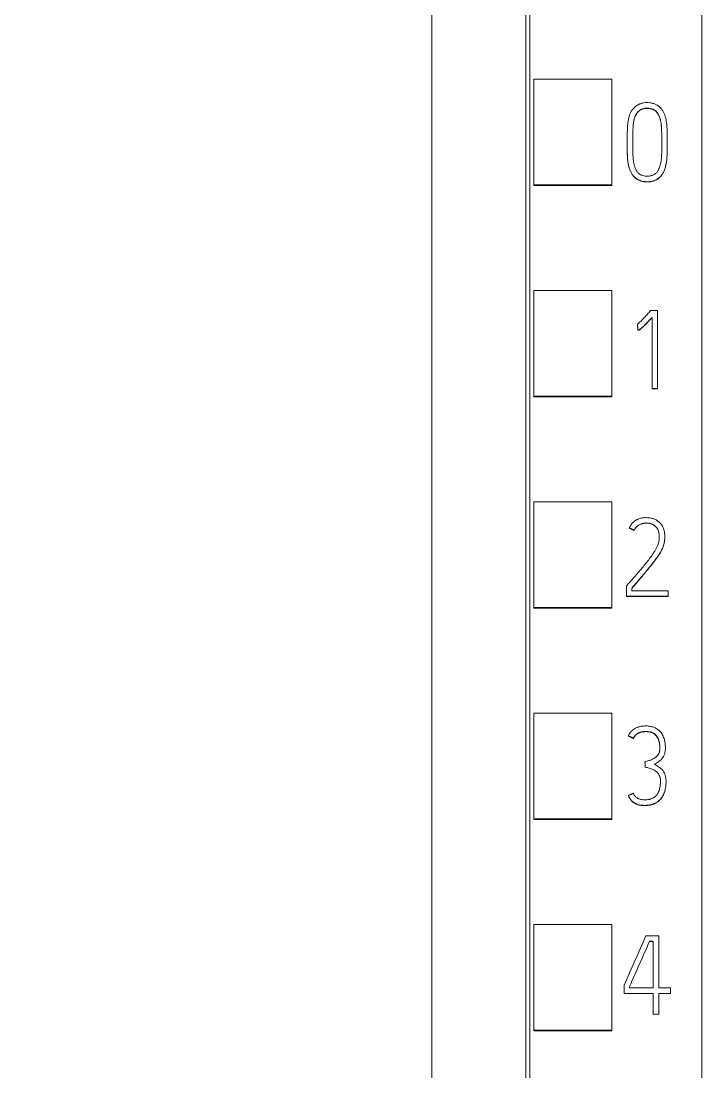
# Model space of a CAD drawing. Header units: millimetres. Extents: x 1359 to 3577, y 1336 to 3557.
# Drawn here: x 2888.37 to 2905.77, y 3234.78 to 3261.64 of the extents above; entities that cross this region are included whole.
import ezdxf

# ---------------------------------------------------------------- set-up
doc = ezdxf.new("R2010")
doc.units = ezdxf.units.MM
doc.set_wipeout_variables(frame=1)
doc.layers.add('000-PI-Oprema', color=30, linetype='Continuous', lineweight=5)

msp = doc.modelspace()

# ---------------------------------------------------------------- wipeouts: each hides what was drawn before it
msp.add_wipeout([(2870.971, 3330.083), (2905.771, 3330.083), (2905.771, 3183.083), (2870.971, 3183.083)])

# ---------------------------------------------------------------- next in the draw order: linework, layer by layer
at = {"layer": '000-PI-Oprema', "color": 0, "linetype": 'ByBlock', "lineweight": 0}
for p, q in [((2905.771, 3317.763), (2905.771, 3204.345)), ((2901.371, 3206.668), (2901.371, 3315.483)), ((2901.471, 3257.45), (2901.471, 3260.152)), ((2901.471, 3260.152), (2903.471, 3260.152)), ((2903.471, 3257.45), (2903.471, 3260.152)), ((2903.859, 3258.552), (2903.859, 3258.545)), ((2904.883, 3258.503), (2904.883, 3258.51)), ((2901.471, 3257.433), (2901.471, 3257.45)), ((2901.471, 3257.45), (2903.471, 3257.45)), ((2901.471, 3257.433), (2903.471, 3257.433)), ((2903.471, 3257.433), (2903.471, 3257.45)), ((2901.471, 3252.049), (2901.471, 3254.75)), ((2901.471, 3254.75), (2903.471, 3254.75)), ((2903.471, 3252.049), (2903.471, 3254.75)), ((2904.635, 3254.234), (2904.46, 3254.234)), ((2904.496, 3254.063), (2904.496, 3252.246)), ((2904.635, 3252.246), (2904.635, 3254.234)), ((2904.124, 3253.889), (2904.124, 3253.882)), ((2904.133, 3253.741), (2904.133, 3253.735)), ((2904.496, 3252.246), (2904.496, 3252.239)), ((2904.496, 3252.246), (2904.635, 3252.246)), ((2904.635, 3252.239), (2904.496, 3252.239)), ((2904.635, 3252.246), (2904.635, 3252.239)), ((2901.471, 3252.049), (2903.471, 3252.049)), ((2901.471, 3252.033), (2901.471, 3252.049)), ((2901.471, 3252.033), (2903.471, 3252.033)), ((2903.471, 3252.033), (2903.471, 3252.049)), ((2901.471, 3246.647), (2901.471, 3249.349)), ((2901.471, 3249.349), (2903.471, 3249.349)), ((2903.471, 3246.647), (2903.471, 3249.349)), ((2903.914, 3248.687), (2903.914, 3248.681)), ((2904.038, 3248.623), (2904.038, 3248.617)), ((2904.821, 3248.455), (2904.821, 3248.461)), ((2903.839, 3247.191), (2903.839, 3246.936)), ((2903.977, 3247.075), (2903.977, 3247.141)), ((2904.904, 3247.075), (2903.977, 3247.075)), ((2904.904, 3246.936), (2904.904, 3247.075)), ((2903.839, 3246.936), (2903.839, 3246.93)), ((2903.839, 3246.936), (2904.904, 3246.936)), ((2904.904, 3246.93), (2903.839, 3246.93)), ((2904.904, 3246.936), (2904.904, 3246.93)), ((2901.471, 3246.647), (2903.471, 3246.647)), ((2901.471, 3246.633), (2901.471, 3246.647)), ((2901.471, 3246.633), (2903.471, 3246.633)), ((2903.471, 3246.633), (2903.471, 3246.647)), ((2901.471, 3241.246), (2901.471, 3243.947)), ((2901.471, 3243.947), (2903.471, 3243.947)), ((2903.471, 3241.246), (2903.471, 3243.947)), ((2903.89, 3243.371), (2903.89, 3243.365)), ((2904.018, 3243.308), (2904.018, 3243.301)), ((2904.836, 3243.053), (2904.836, 3243.059)), ((2904.314, 3242.706), (2904.314, 3242.7)), ((2904.323, 3242.568), (2904.323, 3242.561)), ((2904.853, 3242.2), (2904.853, 3242.206)), ((2903.89, 3241.844), (2903.89, 3241.838)), ((2901.471, 3241.233), (2901.471, 3241.246)), ((2901.471, 3241.246), (2903.471, 3241.246)), ((2901.471, 3241.233), (2903.471, 3241.233)), ((2903.471, 3241.233), (2903.471, 3241.246)), ((2901.471, 3235.844), (2901.471, 3238.545)), ((2901.471, 3238.545), (2903.471, 3238.545)), ((2903.471, 3235.844), (2903.471, 3238.545)), ((2904.339, 3238.258), (2904.67, 3238.258)), ((2904.67, 3238.258), (2904.67, 3236.927)), ((2904.431, 3238.119), (2904.431, 3238.113)), ((2904.528, 3238.119), (2904.431, 3238.119)), ((2904.431, 3238.113), (2904.528, 3238.113)), ((2904.528, 3236.927), (2904.528, 3238.119)), ((2903.779, 3236.788), (2903.779, 3236.994)), ((2903.918, 3236.963), (2903.918, 3236.927)), ((2903.918, 3236.927), (2904.528, 3236.927)), ((2904.67, 3236.927), (2904.964, 3236.927)), ((2904.964, 3236.927), (2904.964, 3236.788)), ((2903.779, 3236.788), (2903.779, 3236.782)), ((2904.528, 3236.788), (2903.779, 3236.788)), ((2903.779, 3236.782), (2904.528, 3236.782)), ((2904.528, 3236.259), (2904.528, 3236.788)), ((2904.67, 3236.788), (2904.67, 3236.259)), ((2904.964, 3236.788), (2904.67, 3236.788)), ((2904.67, 3236.782), (2904.964, 3236.782)), ((2904.964, 3236.788), (2904.964, 3236.782)), ((2904.67, 3236.259), (2904.528, 3236.259)), ((2904.528, 3236.259), (2904.528, 3236.253)), ((2904.528, 3236.253), (2904.67, 3236.253)), ((2904.67, 3236.259), (2904.67, 3236.253)), ((2901.471, 3235.833), (2901.471, 3235.844)), ((2901.471, 3235.844), (2903.471, 3235.844)), ((2901.471, 3235.833), (2903.471, 3235.833)), ((2903.471, 3235.833), (2903.471, 3235.844))]:
    msp.add_line(p, q, dxfattribs=at)
msp.add_ellipse((2914.17, 3197.366), major_axis=(446.41, 1009.074), ratio=0.023151, start_param=1.540505, end_param=1.541759, dxfattribs=at)
for points, knots in [([(2901.271, 3206.382), (2901.271, 3209.723), (2901.271, 3217.688), (2901.271, 3230.328), (2901.271, 3245.814), (2901.271, 3260.108), (2901.271, 3274.318), (2901.271, 3288.885), (2901.271, 3303.055), (2901.271, 3312.625), (2901.271, 3315.669)], [0, 0, 0, 0, 0.091483, 0.21812, 0.346206, 0.515858, 0.610111, 0.736264, 0.916066, 1, 1, 1, 1]), ([(2898.871, 3312.603), (2898.871, 3310.58), (2898.871, 3302.031), (2898.871, 3288.885), (2898.871, 3274.318), (2898.871, 3260.108), (2898.871, 3245.814), (2898.871, 3230.328), (2898.871, 3217.569), (2898.871, 3208.688), (2898.871, 3204.43), (2898.871, 3203.633)], [0, 0, 0, 0, 0.055935, 0.236292, 0.362833, 0.457376, 0.627551, 0.756032, 0.883059, 0.978086, 1, 1, 1, 1]), ([(2904.2, 3259.523), (2904.226, 3259.533), (2904.252, 3259.54), (2904.304, 3259.549), (2904.331, 3259.552), (2904.385, 3259.552), (2904.412, 3259.551), (2904.465, 3259.543), (2904.492, 3259.538), (2904.531, 3259.526), (2904.544, 3259.522), (2904.569, 3259.513), (2904.594, 3259.502), (2904.617, 3259.489), (2904.635, 3259.479), (2904.64, 3259.475), (2904.652, 3259.468), (2904.657, 3259.464), (2904.684, 3259.444), (2904.704, 3259.425), (2904.73, 3259.395), (2904.738, 3259.384), (2904.754, 3259.362), (2904.762, 3259.351), (2904.782, 3259.316), (2904.795, 3259.293), (2904.816, 3259.244), (2904.825, 3259.218), (2904.837, 3259.18), (2904.84, 3259.167), (2904.847, 3259.141), (2904.856, 3259.102), (2904.871, 3259.01), (2904.876, 3258.931), (2904.88, 3258.825), (2904.882, 3258.772), (2904.883, 3258.666), (2904.883, 3258.613), (2904.883, 3258.507), (2904.883, 3258.401), (2904.882, 3258.295), (2904.878, 3258.189), (2904.876, 3258.136), (2904.865, 3258.031), (2904.856, 3257.979), (2904.839, 3257.914), (2904.835, 3257.901), (2904.827, 3257.875), (2904.823, 3257.862), (2904.809, 3257.824), (2904.798, 3257.799), (2904.78, 3257.763), (2904.773, 3257.751), (2904.759, 3257.728), (2904.752, 3257.717), (2904.728, 3257.684), (2904.711, 3257.664), (2904.682, 3257.636), (2904.672, 3257.627), (2904.656, 3257.614), (2904.65, 3257.61), (2904.639, 3257.603), (2904.634, 3257.599), (2904.605, 3257.581), (2904.581, 3257.569), (2904.543, 3257.555), (2904.53, 3257.551), (2904.503, 3257.543), (2904.49, 3257.54), (2904.451, 3257.532), (2904.424, 3257.529), (2904.383, 3257.528), (2904.37, 3257.528), (2904.343, 3257.529), (2904.329, 3257.53), (2904.289, 3257.534), (2904.262, 3257.539), (2904.223, 3257.549), (2904.21, 3257.553), (2904.185, 3257.563), (2904.172, 3257.568), (2904.135, 3257.585), (2904.112, 3257.598), (2904.079, 3257.622), (2904.068, 3257.631), (2904.048, 3257.649), (2904.039, 3257.659), (2904.011, 3257.688), (2903.995, 3257.71), (2903.973, 3257.744), (2903.966, 3257.756), (2903.953, 3257.78), (2903.947, 3257.792), (2903.93, 3257.829), (2903.921, 3257.854), (2903.909, 3257.892), (2903.905, 3257.905), (2903.898, 3257.932), (2903.895, 3257.945), (2903.887, 3257.985), (2903.883, 3258.011), (2903.865, 3258.144), (2903.862, 3258.251), (2903.86, 3258.411), (2903.859, 3258.465), (2903.859, 3258.572), (2903.859, 3258.626), (2903.861, 3258.733), (2903.862, 3258.786), (2903.866, 3258.893), (2903.87, 3258.946), (2903.881, 3259.052), (2903.888, 3259.105), (2903.906, 3259.183), (2903.913, 3259.209), (2903.927, 3259.248), (2903.932, 3259.261), (2903.943, 3259.286), (2903.949, 3259.299), (2903.969, 3259.335), (2903.984, 3259.357), (2904.01, 3259.39), (2904.019, 3259.4), (2904.039, 3259.42), (2904.049, 3259.429), (2904.08, 3259.456), (2904.102, 3259.473), (2904.137, 3259.494), (2904.149, 3259.501), (2904.168, 3259.51), (2904.178, 3259.514), (2904.189, 3259.519), (2904.194, 3259.521), (2904.197, 3259.522), (2904.199, 3259.522), (2904.2, 3259.523)], [0, 0, 0, 0, 0.015625, 0.015625, 0.03125, 0.03125, 0.046875, 0.046875, 0.0625, 0.0625, 0.070312, 0.070312, 0.078125, 0.085937, 0.085937, 0.089844, 0.089844, 0.09375, 0.09375, 0.109375, 0.109375, 0.117187, 0.117187, 0.125, 0.125, 0.140625, 0.140625, 0.15625, 0.15625, 0.164062, 0.164062, 0.171875, 0.1875, 0.21875, 0.21875, 0.25, 0.25, 0.28125, 0.28125, 0.3125, 0.34375, 0.34375, 0.375, 0.375, 0.40625, 0.40625, 0.414062, 0.414062, 0.421875, 0.421875, 0.4375, 0.4375, 0.445312, 0.445312, 0.453125, 0.453125, 0.46875, 0.46875, 0.476562, 0.476562, 0.480469, 0.480469, 0.484375, 0.484375, 0.5, 0.5, 0.507812, 0.507812, 0.515625, 0.515625, 0.53125, 0.53125, 0.539063, 0.539063, 0.546875, 0.546875, 0.5625, 0.5625, 0.570313, 0.570313, 0.578125, 0.578125, 0.59375, 0.59375, 0.601563, 0.601563, 0.609375, 0.609375, 0.625, 0.625, 0.632813, 0.632813, 0.640625, 0.640625, 0.65625, 0.65625, 0.664063, 0.664063, 0.671875, 0.671875, 0.6875, 0.6875, 0.75, 0.75, 0.78125, 0.78125, 0.8125, 0.8125, 0.84375, 0.84375, 0.875, 0.875, 0.90625, 0.90625, 0.921875, 0.921875, 0.929688, 0.929688, 0.9375, 0.9375, 0.953125, 0.953125, 0.960938, 0.960938, 0.96875, 0.96875, 0.984375, 0.984375, 0.992187, 0.992187, 0.996094, 0.998047, 0.999023, 0.999023, 1, 1, 1, 1]), ([(2904.543, 3259.37), (2904.563, 3259.359), (2904.581, 3259.346), (2904.613, 3259.314), (2904.627, 3259.297), (2904.652, 3259.26), (2904.663, 3259.24), (2904.682, 3259.2), (2904.691, 3259.179), (2904.712, 3259.115), (2904.721, 3259.072), (2904.729, 3259.005), (2904.731, 3258.983), (2904.735, 3258.939), (2904.736, 3258.916), (2904.741, 3258.805), (2904.744, 3258.715), (2904.745, 3258.536), (2904.744, 3258.447), (2904.743, 3258.313), (2904.742, 3258.246), (2904.738, 3258.179), (2904.734, 3258.134), (2904.732, 3258.112), (2904.724, 3258.046), (2904.716, 3258.002), (2904.699, 3257.937), (2904.693, 3257.916), (2904.681, 3257.884), (2904.677, 3257.874), (2904.669, 3257.853), (2904.659, 3257.833), (2904.648, 3257.813), (2904.636, 3257.794), (2904.629, 3257.785), (2904.608, 3257.759), (2904.592, 3257.743), (2904.565, 3257.723), (2904.556, 3257.717), (2904.536, 3257.706), (2904.526, 3257.701), (2904.505, 3257.692), (2904.495, 3257.688), (2904.473, 3257.682), (2904.462, 3257.679), (2904.429, 3257.672), (2904.407, 3257.67), (2904.374, 3257.669), (2904.362, 3257.669), (2904.34, 3257.67), (2904.329, 3257.671), (2904.295, 3257.676), (2904.274, 3257.68), (2904.242, 3257.691), (2904.231, 3257.695), (2904.21, 3257.704), (2904.19, 3257.714), (2904.172, 3257.727), (2904.158, 3257.737), (2904.154, 3257.741), (2904.146, 3257.748), (2904.142, 3257.752), (2904.13, 3257.764), (2904.123, 3257.773), (2904.11, 3257.791), (2904.103, 3257.8), (2904.086, 3257.83), (2904.077, 3257.85), (2904.06, 3257.891), (2904.053, 3257.912), (2904.044, 3257.945), (2904.041, 3257.956), (2904.036, 3257.977), (2904.028, 3258.01), (2904.023, 3258.043), (2904.014, 3258.108), (2904.01, 3258.152), (2904.002, 3258.284), (2904.001, 3258.372), (2904.001, 3258.504), (2904.001, 3258.548), (2904.001, 3258.637), (2904.002, 3258.769), (2904.007, 3258.901), (2904.017, 3259.011), (2904.02, 3259.033), (2904.026, 3259.077), (2904.03, 3259.098), (2904.038, 3259.131), (2904.041, 3259.141), (2904.048, 3259.162), (2904.051, 3259.173), (2904.063, 3259.204), (2904.072, 3259.224), (2904.088, 3259.252), (2904.094, 3259.262), (2904.106, 3259.28), (2904.113, 3259.289), (2904.134, 3259.314), (2904.149, 3259.33), (2904.175, 3259.351), (2904.184, 3259.358), (2904.203, 3259.37), (2904.212, 3259.375), (2904.242, 3259.39), (2904.263, 3259.396), (2904.306, 3259.406), (2904.328, 3259.408), (2904.372, 3259.409), (2904.394, 3259.408), (2904.438, 3259.403), (2904.46, 3259.4), (2904.492, 3259.391), (2904.502, 3259.388), (2904.518, 3259.382), (2904.523, 3259.38), (2904.531, 3259.377), (2904.533, 3259.375), (2904.538, 3259.373), (2904.541, 3259.372), (2904.543, 3259.37)], [0, 0, 0, 0, 0.015625, 0.015625, 0.03125, 0.03125, 0.046875, 0.046875, 0.0625, 0.0625, 0.09375, 0.09375, 0.109375, 0.109375, 0.125, 0.125, 0.1875, 0.1875, 0.25, 0.25, 0.28125, 0.296875, 0.296875, 0.3125, 0.3125, 0.34375, 0.34375, 0.359375, 0.359375, 0.367188, 0.367188, 0.375, 0.382813, 0.382813, 0.390625, 0.390625, 0.40625, 0.40625, 0.414063, 0.414063, 0.421875, 0.421875, 0.429688, 0.429688, 0.4375, 0.4375, 0.453125, 0.453125, 0.460938, 0.460938, 0.46875, 0.46875, 0.484375, 0.484375, 0.492188, 0.492188, 0.5, 0.507813, 0.507813, 0.511719, 0.511719, 0.515625, 0.515625, 0.523438, 0.523438, 0.53125, 0.53125, 0.546875, 0.546875, 0.5625, 0.5625, 0.570313, 0.570313, 0.578125, 0.59375, 0.59375, 0.625, 0.625, 0.6875, 0.6875, 0.71875, 0.71875, 0.75, 0.8125, 0.8125, 0.828125, 0.828125, 0.84375, 0.84375, 0.851562, 0.851562, 0.859375, 0.859375, 0.875, 0.875, 0.882812, 0.882812, 0.890625, 0.890625, 0.90625, 0.90625, 0.914062, 0.914062, 0.921875, 0.921875, 0.9375, 0.9375, 0.953125, 0.953125, 0.96875, 0.96875, 0.984375, 0.984375, 0.992187, 0.992187, 0.996094, 0.996094, 0.998047, 0.998047, 1, 1, 1, 1]), ([(2904.543, 3259.364), (2904.523, 3259.375), (2904.502, 3259.383), (2904.47, 3259.391), (2904.459, 3259.393), (2904.437, 3259.397), (2904.426, 3259.398), (2904.392, 3259.402), (2904.37, 3259.403), (2904.326, 3259.401), (2904.304, 3259.399), (2904.271, 3259.392), (2904.26, 3259.389), (2904.238, 3259.381), (2904.228, 3259.377), (2904.208, 3259.367), (2904.198, 3259.361), (2904.18, 3259.349), (2904.171, 3259.342), (2904.154, 3259.327), (2904.146, 3259.319), (2904.13, 3259.303), (2904.123, 3259.295), (2904.102, 3259.268), (2904.09, 3259.249), (2904.074, 3259.22), (2904.069, 3259.21), (2904.06, 3259.189), (2904.055, 3259.179), (2904.044, 3259.147), (2904.038, 3259.125), (2904.024, 3259.06), (2904.018, 3259.016), (2904.01, 3258.928), (2904.007, 3258.883), (2904.004, 3258.794), (2904.003, 3258.749), (2904.001, 3258.66), (2904.001, 3258.616), (2904.001, 3258.533), (2904.001, 3258.494), (2904.001, 3258.456)], [0, 0, 0, 0, 0.050692, 0.050692, 0.076038, 0.076038, 0.101384, 0.101384, 0.152076, 0.152076, 0.202768, 0.202768, 0.228114, 0.228114, 0.25346, 0.25346, 0.278806, 0.278806, 0.304152, 0.304152, 0.329498, 0.329498, 0.354844, 0.354844, 0.405536, 0.405536, 0.430882, 0.430882, 0.456228, 0.456228, 0.506919, 0.506919, 0.608303, 0.608303, 0.709687, 0.709687, 0.811071, 0.811071, 0.912455, 0.912455, 1, 1, 1, 1]), ([(2904.745, 3258.552), (2904.745, 3258.578), (2904.745, 3258.604), (2904.743, 3258.718), (2904.741, 3258.806), (2904.734, 3258.938), (2904.732, 3258.982), (2904.72, 3259.069), (2904.711, 3259.112), (2904.693, 3259.164), (2904.69, 3259.174), (2904.681, 3259.195), (2904.677, 3259.205), (2904.662, 3259.235), (2904.651, 3259.255), (2904.633, 3259.282), (2904.626, 3259.291), (2904.612, 3259.308), (2904.597, 3259.325), (2904.58, 3259.339), (2904.567, 3259.349), (2904.562, 3259.352), (2904.553, 3259.358), (2904.548, 3259.361), (2904.543, 3259.364)], [0, 0, 0, 0, 0.088977, 0.088977, 0.392651, 0.392651, 0.544488, 0.544488, 0.696326, 0.696326, 0.734285, 0.734285, 0.772244, 0.772244, 0.848163, 0.848163, 0.886122, 0.886122, 0.924081, 0.962041, 0.962041, 0.98102, 0.98102, 1, 1, 1, 1]), ([(2903.859, 3258.545), (2903.859, 3258.482), (2903.86, 3258.418), (2903.861, 3258.3), (2903.862, 3258.247), (2903.866, 3258.166), (2903.868, 3258.139), (2903.873, 3258.086), (2903.875, 3258.059), (2903.886, 3257.979), (2903.897, 3257.926), (2903.917, 3257.861), (2903.921, 3257.849), (2903.93, 3257.823), (2903.936, 3257.811), (2903.952, 3257.774), (2903.965, 3257.751), (2903.986, 3257.717), (2903.994, 3257.706), (2904.01, 3257.684), (2904.019, 3257.674), (2904.046, 3257.644), (2904.066, 3257.626), (2904.099, 3257.602), (2904.11, 3257.594), (2904.133, 3257.58), (2904.145, 3257.574), (2904.182, 3257.557), (2904.207, 3257.548), (2904.246, 3257.537), (2904.26, 3257.534), (2904.286, 3257.529), (2904.3, 3257.527), (2904.34, 3257.522), (2904.367, 3257.521), (2904.407, 3257.523), (2904.421, 3257.524), (2904.448, 3257.526), (2904.461, 3257.528), (2904.5, 3257.536), (2904.526, 3257.543), (2904.564, 3257.557), (2904.577, 3257.562), (2904.601, 3257.574), (2904.613, 3257.58), (2904.648, 3257.601), (2904.669, 3257.617), (2904.709, 3257.655), (2904.727, 3257.675), (2904.75, 3257.708), (2904.758, 3257.72), (2904.772, 3257.743), (2904.778, 3257.755), (2904.797, 3257.791), (2904.808, 3257.815), (2904.827, 3257.865), (2904.835, 3257.891), (2904.849, 3257.943), (2904.854, 3257.97), (2904.864, 3258.023), (2904.875, 3258.102), (2904.878, 3258.182), (2904.882, 3258.289), (2904.883, 3258.378), (2904.883, 3258.468), (2904.883, 3258.504)], [0, 0, 0, 0, 0.074801, 0.074801, 0.137845, 0.137845, 0.169367, 0.169367, 0.200889, 0.200889, 0.263933, 0.263933, 0.279694, 0.279694, 0.295455, 0.295455, 0.326976, 0.326976, 0.342737, 0.342737, 0.358498, 0.358498, 0.39002, 0.39002, 0.405781, 0.405781, 0.421542, 0.421542, 0.453064, 0.453064, 0.468825, 0.468825, 0.484586, 0.484586, 0.516108, 0.516108, 0.531869, 0.531869, 0.54763, 0.54763, 0.579151, 0.579151, 0.594912, 0.594912, 0.610673, 0.610673, 0.642195, 0.642195, 0.673717, 0.673717, 0.689478, 0.689478, 0.705239, 0.705239, 0.736761, 0.736761, 0.768283, 0.768283, 0.799805, 0.799805, 0.831326, 0.89437, 0.89437, 0.957414, 1, 1, 1, 1]), ([(2904.46, 3254.234), (2904.433, 3254.204), (2904.406, 3254.174), (2904.352, 3254.115), (2904.325, 3254.086), (2904.283, 3254.042), (2904.27, 3254.027), (2904.242, 3253.998), (2904.228, 3253.984), (2904.199, 3253.955), (2904.185, 3253.942), (2904.155, 3253.915), (2904.14, 3253.902), (2904.124, 3253.889)], [0, 0, 0, 0, 0.25, 0.25, 0.5, 0.5, 0.625, 0.625, 0.75, 0.75, 0.875, 0.875, 1, 1, 1, 1]), ([(2904.133, 3253.741), (2904.138, 3253.741), (2904.143, 3253.742), (2904.153, 3253.744), (2904.158, 3253.745), (2904.168, 3253.749), (2904.172, 3253.751), (2904.181, 3253.756), (2904.186, 3253.759), (2904.198, 3253.768), (2904.206, 3253.774), (2904.222, 3253.787), (2904.23, 3253.794), (2904.253, 3253.814), (2904.268, 3253.828), (2904.298, 3253.856), (2904.312, 3253.871), (2904.356, 3253.914), (2904.384, 3253.943), (2904.44, 3254.003), (2904.468, 3254.033), (2904.496, 3254.063)], [0, 0, 0, 0, 0.03125, 0.03125, 0.0625, 0.0625, 0.09375, 0.09375, 0.125, 0.125, 0.1875, 0.1875, 0.25, 0.25, 0.375, 0.375, 0.5, 0.5, 0.75, 0.75, 1, 1, 1, 1]), ([(2904.496, 3254.056), (2904.468, 3254.026), (2904.44, 3253.997), (2904.384, 3253.937), (2904.355, 3253.908), (2904.312, 3253.864), (2904.298, 3253.85), (2904.268, 3253.822), (2904.253, 3253.808), (2904.23, 3253.787), (2904.222, 3253.781), (2904.206, 3253.768), (2904.198, 3253.762), (2904.186, 3253.753), (2904.181, 3253.75), (2904.172, 3253.745), (2904.168, 3253.743), (2904.158, 3253.739), (2904.153, 3253.738), (2904.143, 3253.736), (2904.138, 3253.735), (2904.133, 3253.735)], [0, 0, 0, 0, 0.25, 0.25, 0.5, 0.5, 0.625, 0.625, 0.75, 0.75, 0.8125, 0.8125, 0.875, 0.875, 0.90625, 0.90625, 0.9375, 0.9375, 0.96875, 0.96875, 1, 1, 1, 1]), ([(2903.977, 3247.141), (2904.016, 3247.187), (2904.055, 3247.233), (2904.133, 3247.325), (2904.172, 3247.371), (2904.251, 3247.463), (2904.29, 3247.508), (2904.367, 3247.601), (2904.406, 3247.647), (2904.482, 3247.741), (2904.519, 3247.788), (2904.574, 3247.86), (2904.592, 3247.884), (2904.627, 3247.933), (2904.644, 3247.958), (2904.678, 3248.008), (2904.694, 3248.034), (2904.724, 3248.086), (2904.738, 3248.112), (2904.757, 3248.153), (2904.763, 3248.167), (2904.774, 3248.195), (2904.779, 3248.209), (2904.793, 3248.253), (2904.801, 3248.282), (2904.812, 3248.341), (2904.816, 3248.371), (2904.819, 3248.416), (2904.82, 3248.431), (2904.821, 3248.461), (2904.821, 3248.476), (2904.819, 3248.522), (2904.815, 3248.552), (2904.807, 3248.596), (2904.804, 3248.611), (2904.797, 3248.64), (2904.792, 3248.655), (2904.782, 3248.683), (2904.776, 3248.697), (2904.762, 3248.724), (2904.755, 3248.737), (2904.743, 3248.756), (2904.738, 3248.762), (2904.729, 3248.775), (2904.725, 3248.781), (2904.71, 3248.798), (2904.7, 3248.809), (2904.679, 3248.831), (2904.667, 3248.841), (2904.65, 3248.855), (2904.643, 3248.859), (2904.631, 3248.868), (2904.624, 3248.872), (2904.591, 3248.891), (2904.563, 3248.903), (2904.521, 3248.918), (2904.506, 3248.923), (2904.477, 3248.93), (2904.462, 3248.934), (2904.432, 3248.939), (2904.417, 3248.941), (2904.387, 3248.943), (2904.372, 3248.944), (2904.342, 3248.945), (2904.326, 3248.945), (2904.296, 3248.944), (2904.281, 3248.942), (2904.236, 3248.937), (2904.206, 3248.931), (2904.163, 3248.917), (2904.149, 3248.912), (2904.128, 3248.903), (2904.121, 3248.9), (2904.107, 3248.893), (2904.101, 3248.889), (2904.068, 3248.87), (2904.043, 3248.852), (2904.01, 3248.822), (2903.999, 3248.811), (2903.978, 3248.789), (2903.969, 3248.777), (2903.942, 3248.741), (2903.926, 3248.715), (2903.914, 3248.687)], [0, 0, 0, 0, 0.0625, 0.0625, 0.125, 0.125, 0.1875, 0.1875, 0.25, 0.25, 0.3125, 0.3125, 0.34375, 0.34375, 0.375, 0.375, 0.40625, 0.40625, 0.4375, 0.4375, 0.453125, 0.453125, 0.46875, 0.46875, 0.5, 0.5, 0.53125, 0.53125, 0.546875, 0.546875, 0.5625, 0.5625, 0.59375, 0.59375, 0.609375, 0.609375, 0.625, 0.625, 0.640625, 0.640625, 0.65625, 0.65625, 0.664062, 0.664062, 0.671875, 0.671875, 0.6875, 0.6875, 0.703125, 0.703125, 0.710937, 0.710937, 0.71875, 0.71875, 0.75, 0.75, 0.765625, 0.765625, 0.78125, 0.78125, 0.796875, 0.796875, 0.8125, 0.8125, 0.828125, 0.828125, 0.84375, 0.84375, 0.875, 0.875, 0.890625, 0.890625, 0.898437, 0.898437, 0.90625, 0.90625, 0.9375, 0.9375, 0.953125, 0.953125, 0.96875, 0.96875, 1, 1, 1, 1]), ([(2904.038, 3248.623), (2904.05, 3248.647), (2904.063, 3248.669), (2904.087, 3248.699), (2904.096, 3248.709), (2904.115, 3248.727), (2904.125, 3248.735), (2904.156, 3248.758), (2904.179, 3248.77), (2904.227, 3248.79), (2904.252, 3248.797), (2904.29, 3248.805), (2904.303, 3248.806), (2904.329, 3248.809), (2904.342, 3248.809), (2904.381, 3248.809), (2904.407, 3248.806), (2904.445, 3248.797), (2904.457, 3248.794), (2904.482, 3248.785), (2904.494, 3248.781), (2904.529, 3248.764), (2904.551, 3248.751), (2904.581, 3248.726), (2904.591, 3248.717), (2904.609, 3248.698), (2904.617, 3248.688), (2904.628, 3248.672), (2904.632, 3248.667), (2904.638, 3248.655), (2904.647, 3248.638), (2904.655, 3248.62), (2904.663, 3248.595), (2904.666, 3248.583), (2904.671, 3248.557), (2904.674, 3248.544), (2904.677, 3248.519), (2904.678, 3248.506), (2904.679, 3248.48), (2904.679, 3248.467), (2904.679, 3248.441), (2904.679, 3248.428), (2904.677, 3248.402), (2904.676, 3248.39), (2904.671, 3248.351), (2904.666, 3248.326), (2904.656, 3248.288), (2904.652, 3248.276), (2904.644, 3248.251), (2904.639, 3248.239), (2904.625, 3248.203), (2904.614, 3248.18), (2904.59, 3248.134), (2904.577, 3248.112), (2904.55, 3248.068), (2904.537, 3248.047), (2904.494, 3247.983), (2904.464, 3247.941), (2904.371, 3247.818), (2904.306, 3247.738), (2904.207, 3247.62), (2904.174, 3247.581), (2904.107, 3247.502), (2904.074, 3247.463), (2904.007, 3247.385), (2903.973, 3247.347), (2903.906, 3247.269), (2903.872, 3247.23), (2903.839, 3247.191)], [0, 0, 0, 0, 0.03125, 0.03125, 0.046875, 0.046875, 0.0625, 0.0625, 0.09375, 0.09375, 0.125, 0.125, 0.140625, 0.140625, 0.15625, 0.15625, 0.1875, 0.1875, 0.203125, 0.203125, 0.21875, 0.21875, 0.25, 0.25, 0.265625, 0.265625, 0.28125, 0.28125, 0.289063, 0.289063, 0.296875, 0.3125, 0.3125, 0.328125, 0.328125, 0.34375, 0.34375, 0.359375, 0.359375, 0.375, 0.375, 0.390625, 0.390625, 0.40625, 0.40625, 0.4375, 0.4375, 0.453125, 0.453125, 0.46875, 0.46875, 0.5, 0.5, 0.53125, 0.53125, 0.5625, 0.5625, 0.625, 0.625, 0.75, 0.75, 0.8125, 0.8125, 0.875, 0.875, 0.9375, 0.9375, 1, 1, 1, 1]), ([(2904.679, 3248.452), (2904.679, 3248.463), (2904.679, 3248.473), (2904.678, 3248.496), (2904.677, 3248.509), (2904.674, 3248.535), (2904.672, 3248.548), (2904.667, 3248.573), (2904.664, 3248.586), (2904.656, 3248.611), (2904.651, 3248.623), (2904.643, 3248.64), (2904.64, 3248.646), (2904.633, 3248.658), (2904.63, 3248.663), (2904.612, 3248.69), (2904.594, 3248.709), (2904.569, 3248.73), (2904.563, 3248.734), (2904.553, 3248.742), (2904.537, 3248.753), (2904.508, 3248.768), (2904.484, 3248.778), (2904.46, 3248.787), (2904.447, 3248.791), (2904.409, 3248.799), (2904.383, 3248.802), (2904.331, 3248.803), (2904.292, 3248.8), (2904.254, 3248.791), (2904.229, 3248.784), (2904.216, 3248.779), (2904.192, 3248.77), (2904.18, 3248.764), (2904.158, 3248.752), (2904.147, 3248.745), (2904.115, 3248.722), (2904.096, 3248.704), (2904.072, 3248.673), (2904.064, 3248.663), (2904.051, 3248.64), (2904.044, 3248.629), (2904.038, 3248.617)], [0, 0, 0, 0, 0.034384, 0.034384, 0.076368, 0.076368, 0.118351, 0.118351, 0.160334, 0.160334, 0.202317, 0.202317, 0.223309, 0.223309, 0.244301, 0.244301, 0.328267, 0.328267, 0.349259, 0.349259, 0.370251, 0.412234, 0.454217, 0.454217, 0.496201, 0.496201, 0.580167, 0.580167, 0.664134, 0.706117, 0.706117, 0.7481, 0.7481, 0.790084, 0.790084, 0.832067, 0.832067, 0.916033, 0.916033, 0.958017, 0.958017, 1, 1, 1, 1]), ([(2904.821, 3248.455), (2904.821, 3248.449), (2904.821, 3248.444), (2904.82, 3248.423), (2904.819, 3248.408), (2904.816, 3248.363), (2904.812, 3248.333), (2904.8, 3248.274), (2904.793, 3248.245), (2904.779, 3248.201), (2904.773, 3248.187), (2904.762, 3248.159), (2904.756, 3248.145), (2904.737, 3248.104), (2904.723, 3248.077), (2904.693, 3248.026), (2904.677, 3248), (2904.643, 3247.95), (2904.626, 3247.926), (2904.591, 3247.877), (2904.573, 3247.853), (2904.519, 3247.781), (2904.481, 3247.734), (2904.405, 3247.64), (2904.367, 3247.594), (2904.289, 3247.502), (2904.25, 3247.456), (2904.172, 3247.364), (2904.133, 3247.319), (2904.055, 3247.227), (2904.016, 3247.181), (2903.977, 3247.135)], [0, 0, 0, 0, 0.010377, 0.010377, 0.038652, 0.038652, 0.095202, 0.095202, 0.151752, 0.151752, 0.180027, 0.180027, 0.208302, 0.208302, 0.264851, 0.264851, 0.321401, 0.321401, 0.377951, 0.377951, 0.434501, 0.434501, 0.547601, 0.547601, 0.660701, 0.660701, 0.7738, 0.7738, 0.8869, 0.8869, 1, 1, 1, 1]), ([(2904.553, 3242.643), (2904.571, 3242.651), (2904.589, 3242.661), (2904.623, 3242.681), (2904.64, 3242.691), (2904.665, 3242.708), (2904.673, 3242.713), (2904.689, 3242.725), (2904.697, 3242.732), (2904.712, 3242.745), (2904.719, 3242.752), (2904.734, 3242.766), (2904.74, 3242.774), (2904.76, 3242.797), (2904.772, 3242.813), (2904.787, 3242.839), (2904.792, 3242.848), (2904.801, 3242.866), (2904.805, 3242.876), (2904.816, 3242.904), (2904.822, 3242.923), (2904.83, 3242.963), (2904.833, 3242.983), (2904.836, 3243.023), (2904.836, 3243.043), (2904.836, 3243.084), (2904.835, 3243.104), (2904.831, 3243.164), (2904.826, 3243.203), (2904.813, 3243.263), (2904.807, 3243.282), (2904.795, 3243.321), (2904.781, 3243.359), (2904.762, 3243.394), (2904.741, 3243.429), (2904.729, 3243.446), (2904.704, 3243.477), (2904.683, 3243.499), (2904.66, 3243.518), (2904.644, 3243.531), (2904.636, 3243.537), (2904.594, 3243.565), (2904.557, 3243.582), (2904.509, 3243.598), (2904.499, 3243.6), (2904.479, 3243.605), (2904.45, 3243.612), (2904.4, 3243.619), (2904.36, 3243.621), (2904.319, 3243.621), (2904.299, 3243.62), (2904.239, 3243.616), (2904.199, 3243.61), (2904.151, 3243.596), (2904.141, 3243.593), (2904.122, 3243.586), (2904.113, 3243.582), (2904.085, 3243.57), (2904.049, 3243.551), (2904.016, 3243.527), (2903.992, 3243.508), (2903.985, 3243.501), (2903.97, 3243.487), (2903.963, 3243.48), (2903.943, 3243.458), (2903.93, 3243.442), (2903.914, 3243.417), (2903.908, 3243.408), (2903.899, 3243.39), (2903.894, 3243.381), (2903.89, 3243.371)], [0, 0, 0, 0, 0.03125, 0.03125, 0.0625, 0.0625, 0.078125, 0.078125, 0.09375, 0.09375, 0.109375, 0.109375, 0.125, 0.125, 0.15625, 0.15625, 0.171875, 0.171875, 0.1875, 0.1875, 0.21875, 0.21875, 0.25, 0.25, 0.28125, 0.28125, 0.3125, 0.3125, 0.375, 0.375, 0.40625, 0.40625, 0.4375, 0.46875, 0.46875, 0.5, 0.5, 0.53125, 0.546875, 0.546875, 0.5625, 0.5625, 0.625, 0.625, 0.640625, 0.640625, 0.65625, 0.6875, 0.71875, 0.71875, 0.75, 0.75, 0.8125, 0.8125, 0.828125, 0.828125, 0.84375, 0.84375, 0.875, 0.90625, 0.90625, 0.921875, 0.921875, 0.9375, 0.9375, 0.96875, 0.96875, 0.984375, 0.984375, 1, 1, 1, 1]), ([(2904.018, 3243.308), (2904.025, 3243.323), (2904.033, 3243.337), (2904.052, 3243.364), (2904.062, 3243.377), (2904.079, 3243.394), (2904.085, 3243.4), (2904.098, 3243.411), (2904.104, 3243.416), (2904.118, 3243.426), (2904.125, 3243.431), (2904.139, 3243.439), (2904.146, 3243.443), (2904.168, 3243.454), (2904.184, 3243.46), (2904.216, 3243.469), (2904.232, 3243.473), (2904.264, 3243.478), (2904.281, 3243.48), (2904.314, 3243.482), (2904.331, 3243.482), (2904.38, 3243.481), (2904.413, 3243.478), (2904.454, 3243.468), (2904.462, 3243.466), (2904.478, 3243.461), (2904.485, 3243.458), (2904.508, 3243.449), (2904.523, 3243.442), (2904.544, 3243.428), (2904.551, 3243.423), (2904.564, 3243.413), (2904.57, 3243.408), (2904.589, 3243.391), (2904.6, 3243.379), (2904.615, 3243.359), (2904.62, 3243.352), (2904.629, 3243.338), (2904.642, 3243.317), (2904.653, 3243.295), (2904.666, 3243.264), (2904.671, 3243.249), (2904.68, 3243.217), (2904.683, 3243.2), (2904.691, 3243.152), (2904.694, 3243.119), (2904.695, 3243.069), (2904.695, 3243.053), (2904.693, 3243.02), (2904.692, 3243.003), (2904.688, 3242.979), (2904.686, 3242.97), (2904.682, 3242.954), (2904.679, 3242.946), (2904.671, 3242.923), (2904.663, 3242.908), (2904.65, 3242.887), (2904.645, 3242.88), (2904.635, 3242.867), (2904.63, 3242.861), (2904.619, 3242.849), (2904.613, 3242.843), (2904.601, 3242.831), (2904.595, 3242.826), (2904.575, 3242.81), (2904.562, 3242.801), (2904.533, 3242.784), (2904.519, 3242.776), (2904.489, 3242.762), (2904.473, 3242.756), (2904.442, 3242.745), (2904.426, 3242.74), (2904.378, 3242.725), (2904.346, 3242.715), (2904.314, 3242.706)], [0, 0, 0, 0, 0.03125, 0.03125, 0.0625, 0.0625, 0.078125, 0.078125, 0.09375, 0.09375, 0.109375, 0.109375, 0.125, 0.125, 0.15625, 0.15625, 0.1875, 0.1875, 0.21875, 0.21875, 0.25, 0.25, 0.3125, 0.3125, 0.328125, 0.328125, 0.34375, 0.34375, 0.375, 0.375, 0.390625, 0.390625, 0.40625, 0.40625, 0.4375, 0.4375, 0.453125, 0.453125, 0.46875, 0.5, 0.5, 0.53125, 0.53125, 0.5625, 0.5625, 0.625, 0.625, 0.65625, 0.65625, 0.6875, 0.6875, 0.703125, 0.703125, 0.71875, 0.71875, 0.75, 0.75, 0.765625, 0.765625, 0.78125, 0.78125, 0.796875, 0.796875, 0.8125, 0.8125, 0.84375, 0.84375, 0.875, 0.875, 0.90625, 0.90625, 0.9375, 0.9375, 1, 1, 1, 1]), ([(2904.695, 3243.064), (2904.695, 3243.068), (2904.695, 3243.072), (2904.694, 3243.109), (2904.692, 3243.142), (2904.684, 3243.191), (2904.681, 3243.207), (2904.674, 3243.231), (2904.672, 3243.239), (2904.667, 3243.255), (2904.664, 3243.263), (2904.654, 3243.286), (2904.647, 3243.301), (2904.631, 3243.33), (2904.622, 3243.344), (2904.602, 3243.37), (2904.591, 3243.383), (2904.573, 3243.4), (2904.566, 3243.405), (2904.553, 3243.415), (2904.547, 3243.42), (2904.526, 3243.434), (2904.511, 3243.442), (2904.48, 3243.454), (2904.464, 3243.459), (2904.432, 3243.467), (2904.416, 3243.47), (2904.383, 3243.474), (2904.366, 3243.475), (2904.333, 3243.476), (2904.316, 3243.476), (2904.283, 3243.474), (2904.267, 3243.472), (2904.234, 3243.467), (2904.218, 3243.463), (2904.194, 3243.456), (2904.186, 3243.454), (2904.17, 3243.448), (2904.162, 3243.445), (2904.147, 3243.437), (2904.14, 3243.434), (2904.126, 3243.425), (2904.119, 3243.421), (2904.099, 3243.406), (2904.086, 3243.395), (2904.063, 3243.371), (2904.052, 3243.358), (2904.034, 3243.331), (2904.025, 3243.316), (2904.018, 3243.301)], [0, 0, 0, 0, 0.012687, 0.012687, 0.111418, 0.111418, 0.160784, 0.160784, 0.185467, 0.185467, 0.21015, 0.21015, 0.259515, 0.259515, 0.308881, 0.308881, 0.358247, 0.358247, 0.382929, 0.382929, 0.407612, 0.407612, 0.456978, 0.456978, 0.506343, 0.506343, 0.555709, 0.555709, 0.605075, 0.605075, 0.65444, 0.65444, 0.703806, 0.703806, 0.753172, 0.753172, 0.777855, 0.777855, 0.802537, 0.802537, 0.82722, 0.82722, 0.851903, 0.851903, 0.901269, 0.901269, 0.950634, 0.950634, 1, 1, 1, 1]), ([(2903.89, 3241.844), (2903.898, 3241.825), (2903.908, 3241.806), (2903.929, 3241.77), (2903.941, 3241.752), (2903.96, 3241.727), (2903.967, 3241.719), (2903.982, 3241.704), (2903.99, 3241.697), (2904.014, 3241.677), (2904.031, 3241.664), (2904.058, 3241.648), (2904.068, 3241.643), (2904.087, 3241.634), (2904.096, 3241.63), (2904.126, 3241.618), (2904.145, 3241.612), (2904.186, 3241.602), (2904.207, 3241.598), (2904.249, 3241.594), (2904.27, 3241.593), (2904.312, 3241.592), (2904.333, 3241.592), (2904.375, 3241.594), (2904.396, 3241.596), (2904.427, 3241.601), (2904.438, 3241.603), (2904.458, 3241.607), (2904.469, 3241.609), (2904.499, 3241.617), (2904.519, 3241.623), (2904.548, 3241.635), (2904.558, 3241.639), (2904.577, 3241.648), (2904.587, 3241.653), (2904.614, 3241.668), (2904.632, 3241.68), (2904.665, 3241.705), (2904.681, 3241.719), (2904.71, 3241.749), (2904.724, 3241.766), (2904.749, 3241.8), (2904.76, 3241.817), (2904.775, 3241.845), (2904.78, 3241.854), (2904.789, 3241.873), (2904.794, 3241.883), (2904.814, 3241.932), (2904.825, 3241.972), (2904.838, 3242.033), (2904.841, 3242.054), (2904.847, 3242.096), (2904.849, 3242.117), (2904.852, 3242.159), (2904.853, 3242.179), (2904.853, 3242.221), (2904.852, 3242.242), (2904.849, 3242.284), (2904.846, 3242.304), (2904.84, 3242.335), (2904.837, 3242.346), (2904.831, 3242.366), (2904.828, 3242.376), (2904.816, 3242.406), (2904.808, 3242.425), (2904.792, 3242.453), (2904.786, 3242.462), (2904.774, 3242.479), (2904.767, 3242.488), (2904.746, 3242.512), (2904.731, 3242.527), (2904.699, 3242.554), (2904.681, 3242.567), (2904.646, 3242.59), (2904.628, 3242.601), (2904.591, 3242.622), (2904.572, 3242.633), (2904.553, 3242.643)], [0, 0, 0, 0, 0.03125, 0.03125, 0.0625, 0.0625, 0.078125, 0.078125, 0.09375, 0.09375, 0.125, 0.125, 0.140625, 0.140625, 0.15625, 0.15625, 0.1875, 0.1875, 0.21875, 0.21875, 0.25, 0.25, 0.28125, 0.28125, 0.3125, 0.3125, 0.328125, 0.328125, 0.34375, 0.34375, 0.375, 0.375, 0.390625, 0.390625, 0.40625, 0.40625, 0.4375, 0.4375, 0.46875, 0.46875, 0.5, 0.5, 0.53125, 0.53125, 0.546875, 0.546875, 0.5625, 0.5625, 0.625, 0.625, 0.65625, 0.65625, 0.6875, 0.6875, 0.71875, 0.71875, 0.75, 0.75, 0.78125, 0.78125, 0.796875, 0.796875, 0.8125, 0.8125, 0.84375, 0.84375, 0.859375, 0.859375, 0.875, 0.875, 0.90625, 0.90625, 0.9375, 0.9375, 0.96875, 0.96875, 1, 1, 1, 1]), ([(2904.323, 3242.568), (2904.357, 3242.562), (2904.39, 3242.554), (2904.456, 3242.536), (2904.488, 3242.525), (2904.535, 3242.502), (2904.55, 3242.493), (2904.579, 3242.475), (2904.593, 3242.465), (2904.613, 3242.448), (2904.619, 3242.442), (2904.631, 3242.429), (2904.637, 3242.423), (2904.654, 3242.403), (2904.664, 3242.389), (2904.677, 3242.367), (2904.681, 3242.359), (2904.688, 3242.343), (2904.692, 3242.335), (2904.7, 3242.311), (2904.704, 3242.294), (2904.71, 3242.26), (2904.711, 3242.242), (2904.711, 3242.208), (2904.711, 3242.191), (2904.709, 3242.139), (2904.705, 3242.105), (2904.696, 3242.054), (2904.693, 3242.037), (2904.685, 3242.004), (2904.68, 3241.987), (2904.669, 3241.954), (2904.662, 3241.938), (2904.647, 3241.907), (2904.639, 3241.891), (2904.61, 3241.848), (2904.586, 3241.823), (2904.551, 3241.797), (2904.544, 3241.792), (2904.529, 3241.783), (2904.521, 3241.779), (2904.498, 3241.767), (2904.482, 3241.761), (2904.457, 3241.753), (2904.449, 3241.75), (2904.432, 3241.746), (2904.407, 3241.741), (2904.364, 3241.735), (2904.329, 3241.733), (2904.295, 3241.733), (2904.277, 3241.734), (2904.243, 3241.737), (2904.226, 3241.739), (2904.192, 3241.746), (2904.175, 3241.751), (2904.143, 3241.763), (2904.127, 3241.771), (2904.106, 3241.786), (2904.099, 3241.791), (2904.086, 3241.803), (2904.079, 3241.809), (2904.068, 3241.821), (2904.062, 3241.828), (2904.051, 3241.842), (2904.046, 3241.849), (2904.033, 3241.871), (2904.025, 3241.886), (2904.018, 3241.902)], [0, 0, 0, 0, 0.0625, 0.0625, 0.125, 0.125, 0.15625, 0.15625, 0.1875, 0.1875, 0.203125, 0.203125, 0.21875, 0.21875, 0.25, 0.25, 0.265625, 0.265625, 0.28125, 0.28125, 0.3125, 0.3125, 0.34375, 0.34375, 0.375, 0.375, 0.4375, 0.4375, 0.46875, 0.46875, 0.5, 0.5, 0.53125, 0.53125, 0.5625, 0.5625, 0.625, 0.625, 0.640625, 0.640625, 0.65625, 0.65625, 0.6875, 0.6875, 0.703125, 0.703125, 0.71875, 0.75, 0.78125, 0.78125, 0.8125, 0.8125, 0.84375, 0.84375, 0.875, 0.875, 0.90625, 0.90625, 0.921875, 0.921875, 0.9375, 0.9375, 0.953125, 0.953125, 0.96875, 0.96875, 1, 1, 1, 1]), ([(2904.711, 3242.203), (2904.711, 3242.208), (2904.711, 3242.212), (2904.711, 3242.234), (2904.71, 3242.252), (2904.706, 3242.277), (2904.705, 3242.285), (2904.703, 3242.293)], [0, 0, 0, 0, 0.153515, 0.153515, 0.727403, 0.727403, 1, 1, 1, 1]), ([(2904.848, 3242.098), (2904.847, 3242.089), (2904.846, 3242.08), (2904.842, 3242.051), (2904.838, 3242.03), (2904.826, 3241.969), (2904.815, 3241.929), (2904.795, 3241.88), (2904.791, 3241.871), (2904.782, 3241.851), (2904.777, 3241.842), (2904.762, 3241.814), (2904.751, 3241.796), (2904.726, 3241.762), (2904.713, 3241.746), (2904.691, 3241.723), (2904.683, 3241.716), (2904.667, 3241.701), (2904.659, 3241.695), (2904.634, 3241.675), (2904.617, 3241.664), (2904.589, 3241.648), (2904.58, 3241.643), (2904.561, 3241.634), (2904.551, 3241.63), (2904.502, 3241.61), (2904.461, 3241.6), (2904.399, 3241.591), (2904.377, 3241.588), (2904.335, 3241.586), (2904.314, 3241.586), (2904.272, 3241.586), (2904.251, 3241.588), (2904.219, 3241.591), (2904.209, 3241.592), (2904.188, 3241.596), (2904.177, 3241.598), (2904.146, 3241.605), (2904.126, 3241.612), (2904.097, 3241.624), (2904.087, 3241.628), (2904.068, 3241.637), (2904.059, 3241.642), (2904.031, 3241.658), (2904.014, 3241.67), (2903.99, 3241.691), (2903.982, 3241.698), (2903.967, 3241.713), (2903.96, 3241.721), (2903.941, 3241.746), (2903.929, 3241.764), (2903.908, 3241.8), (2903.898, 3241.819), (2903.89, 3241.838)], [0, 0, 0, 0, 0.019264, 0.019264, 0.065966, 0.065966, 0.15937, 0.15937, 0.18272, 0.18272, 0.206071, 0.206071, 0.252773, 0.252773, 0.299475, 0.299475, 0.322825, 0.322825, 0.346176, 0.346176, 0.392878, 0.392878, 0.416229, 0.416229, 0.43958, 0.43958, 0.532983, 0.532983, 0.579685, 0.579685, 0.626386, 0.626386, 0.673088, 0.673088, 0.696439, 0.696439, 0.71979, 0.71979, 0.766492, 0.766492, 0.789842, 0.789842, 0.813193, 0.813193, 0.859895, 0.859895, 0.883246, 0.883246, 0.906597, 0.906597, 0.953298, 0.953298, 1, 1, 1, 1]), ([(2904.431, 3238.119), (2904.42, 3238.095), (2904.41, 3238.071), (2904.389, 3238.023), (2904.378, 3237.999), (2904.346, 3237.926), (2904.325, 3237.878), (2904.283, 3237.781), (2904.261, 3237.733), (2904.219, 3237.637), (2904.197, 3237.589), (2904.154, 3237.492), (2904.133, 3237.444), (2904.09, 3237.348), (2904.069, 3237.3), (2904.026, 3237.203), (2904.004, 3237.155), (2903.972, 3237.083), (2903.961, 3237.059), (2903.945, 3237.023), (2903.94, 3237.011), (2903.929, 3236.987), (2903.923, 3236.975), (2903.918, 3236.963)], [0, 0, 0, 0, 0.0625, 0.0625, 0.125, 0.125, 0.25, 0.25, 0.375, 0.375, 0.5, 0.5, 0.625, 0.625, 0.75, 0.75, 0.875, 0.875, 0.9375, 0.9375, 0.96875, 0.96875, 1, 1, 1, 1]), ([(2903.918, 3236.957), (2903.923, 3236.969), (2903.929, 3236.981), (2903.94, 3237.005), (2903.945, 3237.017), (2903.961, 3237.053), (2903.972, 3237.077), (2904.004, 3237.149), (2904.026, 3237.197), (2904.069, 3237.294), (2904.09, 3237.342), (2904.133, 3237.438), (2904.154, 3237.486), (2904.197, 3237.582), (2904.219, 3237.631), (2904.261, 3237.727), (2904.283, 3237.775), (2904.325, 3237.872), (2904.346, 3237.92), (2904.378, 3237.992), (2904.389, 3238.016), (2904.41, 3238.065), (2904.42, 3238.089), (2904.431, 3238.113)], [0, 0, 0, 0, 0.03125, 0.03125, 0.0625, 0.0625, 0.125, 0.125, 0.25, 0.25, 0.375, 0.375, 0.5, 0.5, 0.625, 0.625, 0.75, 0.75, 0.875, 0.875, 0.9375, 0.9375, 1, 1, 1, 1])]:
    msp.add_open_spline(points, degree=3, knots=knots, dxfattribs=at)
for points, weights in [([(2904.124, 3253.889), (2904.128, 3253.815), (2904.133, 3253.741)], [0.500000018061, 0.499999981939, 0.500000018061]), ([(2904.133, 3253.735), (2904.128, 3253.809), (2904.124, 3253.882)], [0.499999996815, 0.500000003185, 0.499999996815]), ([(2903.914, 3248.687), (2903.976, 3248.655), (2904.038, 3248.623)], [0.500000104134, 0.499999895866, 0.500000104134]), ([(2904.038, 3248.617), (2903.976, 3248.649), (2903.914, 3248.681)], [0.500000092294, 0.499999907706, 0.500000092294]), ([(2903.89, 3243.371), (2903.954, 3243.34), (2904.018, 3243.308)], [0.500000022956, 0.499999977044, 0.500000022956]), ([(2904.018, 3243.301), (2903.954, 3243.333), (2903.89, 3243.365)], [0.499999955127, 0.500000044873, 0.499999955127]), ([(2904.314, 3242.706), (2904.319, 3242.637), (2904.323, 3242.568)], [0.499999978275, 0.500000021725, 0.499999978275]), ([(2904.323, 3242.561), (2904.319, 3242.631), (2904.314, 3242.7)], [0.500000012737, 0.499999987263, 0.500000012737]), ([(2904.018, 3241.902), (2903.954, 3241.873), (2903.89, 3241.844)], [0.500000064377, 0.499999935623, 0.500000064377])]:
    msp.add_rational_spline(points, weights, degree=2, dxfattribs=at)

doc.saveas('drawing.dxf')
